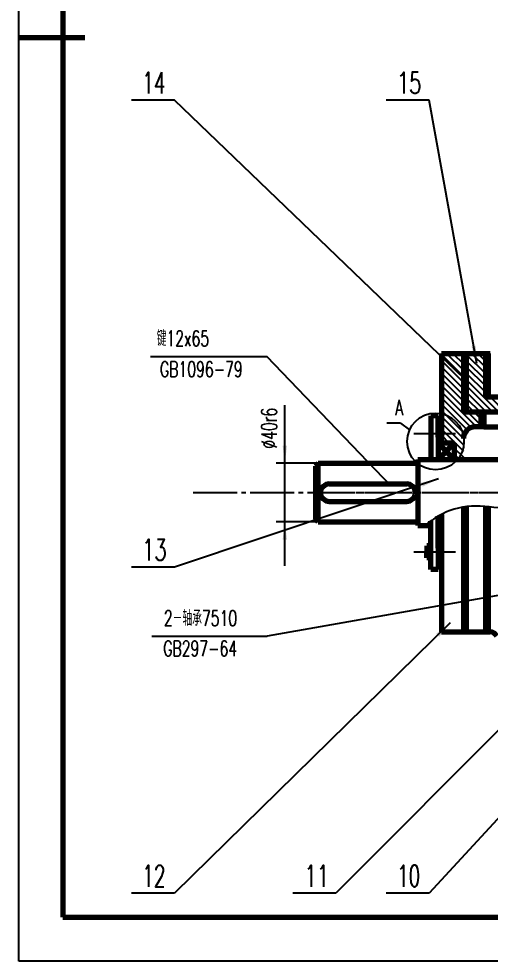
# Model space of a CAD drawing. Header units: millimetres. Extents: x -891 to 891, y -630 to 630.
# Drawn here: x -891 to -569, y -630 to 13 of the extents above; entities that cross this region are included whole.
import ezdxf

# ---------------------------------------------------------------- set-up
doc = ezdxf.new("R2010")
doc.units = ezdxf.units.MM
doc.linetypes.add('EB_DASHDOT', pattern=[39, 30, -3, 3, -3])
for name, color, linetype, lineweight in [('CAXA0', 7, 'Continuous', 70), ('CAXA1', 1, 'EB_DASHDOT', 25), ('CAXA3', 7, 'Continuous', 25), ('CAXA4', 3, 'Continuous', 25), ('CAXA5', 4, 'Continuous', 25)]:
    doc.layers.add(name, color=color, linetype=linetype, lineweight=lineweight)
doc.styles.add('UserTxtStyle1', font='txt', dxfattribs={"width": 0.667, "bigfont": 'gbcbig.shx'})
doc.styles.add('UserTxtStyle5', font='txt', dxfattribs={"width": 0.629288, "bigfont": 'gbcbig.shx'})
doc.styles.add('UserTxtStyle6', font='txt', dxfattribs={"width": 0.658905, "bigfont": 'gbcbig.shx'})
doc.styles.add('机械', font='txt', dxfattribs={"width": 0.667, "bigfont": 'gbcbig.shx'})
doc.styles.add('标准', font='SIMFANG.TTF', dxfattribs={"width": 0.667})
doc.dimstyles.new('标准', dxfattribs={"dimscale": 3, "dimtxt": 2.6, "dimasz": 4, "dimexe": 2, "dimexo": 0, "dimtad": 1, "dimdec": 1, "dimdsep": 46, "dimtxsty": '标准', "dimcen": 0, "dimdle": 6, "dimaunit": 1, "dimazin": 2, "dimtfac": 1, "dimtdec": 3, "dimtmove": 0, "dimatfit": 3, "dimfxl": 1, "dimtolj": 1, "dimtzin": 0, "dimarcsym": 0})

# ---------------------------------------------------------------- blocks, each defined once
blk = doc.blocks.new('CAXBLOCK32', base_point=(-583.75, -155.47))
at = {"layer": 'CAXA5', "color": 0, "linetype": 'Continuous', "lineweight": 25}
for p, q in [((-602.72, -216.11), (-587.72, -231.11)), ((-599.19, -215.39), (-587.72, -226.87)), ((-594.95, -215.39), (-587.72, -222.62)), ((-590.71, -215.39), (-587.72, -218.38)), ((-585.72, -216.14), (-572.72, -229.14)), ((-582.22, -215.39), (-572.72, -224.9)), ((-577.98, -215.39), (-572.72, -220.65)), ((-573.74, -215.39), (-572.72, -216.41)), ((-602.72, -220.35), (-587.72, -235.35)), ((-602.72, -224.59), (-587.72, -239.59)), ((-585.72, -220.38), (-572.72, -233.38)), ((-585.72, -224.62), (-572.72, -237.62)), ((-602.72, -228.84), (-587.72, -243.84)), ((-585.72, -228.87), (-572.72, -241.87)), ((-602.72, -233.08), (-587.72, -248.08)), ((-602.72, -237.32), (-587.72, -252.32)), ((-585.72, -233.11), (-563.44, -255.39)), ((-585.72, -237.35), (-567.68, -255.39)), ((-602.72, -241.57), (-578.77, -265.52)), ((-585.72, -241.59), (-571.92, -255.39)), ((-602.72, -245.81), (-582.51, -266.02)), ((-602.72, -250.05), (-585.14, -267.63)), ((-585.72, -245.84), (-576.16, -255.39)), ((-585.72, -250.08), (-580.41, -255.39)), ((-569.34, -245.25), (-559.19, -255.39)), ((-565.09, -245.25), (-554.95, -255.39)), ((-560.85, -245.25), (-550.71, -255.39)), ((-556.61, -245.25), (-546.47, -255.39)), ((-552.37, -245.25), (-542.22, -255.39)), ((-548.12, -245.25), (-537.98, -255.39)), ((-543.88, -245.25), (-533.74, -255.39)), ((-539.64, -245.25), (-529.5, -255.39)), ((-535.39, -245.25), (-525.25, -255.39)), ((-531.15, -245.25), (-521.01, -255.39)), ((-526.91, -245.25), (-517.13, -255.03)), ((-522.67, -245.25), (-515.19, -252.72)), ((-518.42, -245.25), (-511.13, -252.55)), ((-511.33, -248.1), (-506.89, -252.55)), ((-507.09, -248.1), (-502.64, -252.55)), ((-502.85, -248.1), (-498.4, -252.55)), ((-498.61, -248.1), (-494.16, -252.55)), ((-494.36, -248.1), (-489.92, -252.55)), ((-490.12, -248.1), (-485.55, -252.67)), ((-485.92, -248.06), (-478.58, -255.39)), ((-483.6, -246.14), (-474.34, -255.39)), ((-480.24, -245.25), (-470.1, -255.39)), ((-476, -245.25), (-465.86, -255.39)), ((-471.76, -245.25), (-461.61, -255.39)), ((-467.51, -245.25), (-457.37, -255.39)), ((-463.27, -245.25), (-453.13, -255.39)), ((-459.03, -245.25), (-448.89, -255.39)), ((-454.78, -245.25), (-444.64, -255.39)), ((-450.54, -245.25), (-440.4, -255.39)), ((-446.3, -245.25), (-436.16, -255.39)), ((-442.06, -245.25), (-431.92, -255.39)), ((-437.81, -245.25), (-421.45, -261.62)), ((-433.57, -245.25), (-421.45, -257.37)), ((-429.33, -245.25), (-421.45, -253.13)), ((-425.09, -245.25), (-421.45, -248.89)), ((-602.72, -254.29), (-586.94, -270.07)), ((-585.72, -254.32), (-584.65, -255.39)), ((-584.65, -255.39), (-575.79, -264.25)), ((-580.41, -255.39), (-575.79, -260.01)), ((-576.16, -255.39), (-575.79, -255.77)), ((-483.54, -254.68), (-482.83, -255.39)), ((-431.15, -256.16), (-422.45, -264.85)), ((-602.72, -258.54), (-587.72, -273.54)), ((-602.72, -262.78), (-587.72, -277.78)), ((-431.15, -260.4), (-426.7, -264.85)), ((-602.72, -267.02), (-587.72, -282.02)), ((-431.15, -264.64), (-430.94, -264.85)), ((-602.72, -271.26), (-597.36, -276.63)), ((-602.72, -275.51), (-601.6, -276.63)), ((-594.04, -279.94), (-587.72, -286.26)), ((-594.04, -284.18), (-590.33, -287.89))]:
    blk.add_line(p, q, dxfattribs=at)
blk = doc.blocks.new('*CAXBLOCK6162')
at = {"layer": 'CAXA0', "linetype": 'Continuous', "lineweight": 25, "transparency": 16777216}
for points in [[(-709.55, -290.39), (-708.05, -278.39), (-711.05, -278.39)], [(-709.55, -330.39), (-708.05, -342.39), (-711.05, -342.39)]]:
    blk.add_hatch(color=0, dxfattribs=at).paths.add_polyline_path(points, flags=0)
at = {"layer": 'CAXA0', "color": 0, "linetype": 'Continuous', "lineweight": 25, "transparency": 16777216}
for p, q in [((-709.55, -360.39), (-709.55, -250.81)), ((-618.72, -290.39), (-715.55, -290.39)), ((-618.72, -330.39), (-715.55, -330.39))]:
    blk.add_line(p, q, dxfattribs=at)
at = {"layer": 'CAXA0', "color": 0, "linetype": 'Continuous', "lineweight": 25, "transparency": 16777216, "insert": (-725.51, -280.39), "char_height": 10.5, "attachment_point": 1, "rotation": 90, "style": '机械'}
blk.add_mtext('{%%C}40r6', dxfattribs=at)
blk = doc.blocks.new('CAXBLOCK95', base_point=(-640.37, -583.6))
at = {"layer": 'CAXA0', "linetype": 'Continuous', "lineweight": 25}
blk.add_hatch(color=0, dxfattribs=at).paths.add_polyline_path([(-404.53, -359.19), (-413.75, -367), (-411.55, -369.04)], flags=0)
at = {"layer": 'CAXA0', "color": 0, "linetype": 'Continuous', "lineweight": 25}
for p, q in [((-404.53, -359.19), (-610.97, -583.6)), ((-610.97, -583.6), (-640.37, -583.6))]:
    blk.add_line(p, q, dxfattribs=at)
at = {"layer": 'CAXA0', "color": 0, "linetype": 'Continuous', "lineweight": 25, "insert": (-633.02, -564.49), "char_height": 14.7, "attachment_point": 1, "style": 'UserTxtStyle5'}
blk.add_mtext('10', dxfattribs=at)
blk = doc.blocks.new('CAXBLOCK94', base_point=(-404.53, -359.19))
at = {"layer": 'CAXA0', "color": 0, "linetype": 'ByBlock', "lineweight": -2}
blk.add_blockref('CAXBLOCK95', (-640.37, -583.6), dxfattribs=at)
blk = doc.blocks.new('CAXBLOCK97', base_point=(-704.1, -583.6))
at = {"layer": 'CAXA0', "linetype": 'Continuous', "lineweight": 25}
blk.add_hatch(color=0, dxfattribs=at).paths.add_polyline_path([(-428.64, -336.89), (-438.17, -344.32), (-436.05, -346.44)], flags=0)
at = {"layer": 'CAXA0', "color": 0, "linetype": 'Continuous', "lineweight": 25}
for p, q in [((-428.64, -336.89), (-674.7, -583.6)), ((-674.7, -583.6), (-704.1, -583.6))]:
    blk.add_line(p, q, dxfattribs=at)
at = {"layer": 'CAXA0', "color": 0, "linetype": 'Continuous', "lineweight": 25, "insert": (-696.14, -564.49), "char_height": 14.7, "attachment_point": 1, "style": 'UserTxtStyle1'}
blk.add_mtext('11', dxfattribs=at)
blk = doc.blocks.new('CAXBLOCK96', base_point=(-428.64, -336.89))
at = {"layer": 'CAXA0', "color": 0, "linetype": 'ByBlock', "lineweight": -2}
blk.add_blockref('CAXBLOCK97', (-704.1, -583.6), dxfattribs=at)
blk = doc.blocks.new('CAXBLOCK99', base_point=(-814.17, -583.6))
at = {"layer": 'CAXA0', "linetype": 'Continuous', "lineweight": 25}
blk.add_hatch(color=0, dxfattribs=at).paths.add_polyline_path([(-596.65, -399.26), (-606.27, -406.59), (-604.17, -408.73)], flags=0)
at = {"layer": 'CAXA0', "color": 0, "linetype": 'Continuous', "lineweight": 25}
for p, q in [((-596.65, -399.26), (-784.77, -583.6)), ((-784.77, -583.6), (-814.17, -583.6))]:
    blk.add_line(p, q, dxfattribs=at)
at = {"layer": 'CAXA0', "color": 0, "linetype": 'Continuous', "lineweight": 25, "insert": (-806.82, -564.49), "char_height": 14.7, "attachment_point": 1, "style": 'UserTxtStyle5'}
blk.add_mtext('12', dxfattribs=at)
blk = doc.blocks.new('CAXBLOCK98', base_point=(-596.65, -399.26))
at = {"layer": 'CAXA0', "color": 0, "linetype": 'ByBlock', "lineweight": -2}
blk.add_blockref('CAXBLOCK99', (-814.17, -583.6), dxfattribs=at)
blk = doc.blocks.new('CAXBLOCK101', base_point=(-814.17, -361.19))
at = {"layer": 'CAXA0', "linetype": 'Continuous', "lineweight": 25}
blk.add_hatch(color=0, dxfattribs=at).paths.add_polyline_path([(-604.65, -301.08), (-616.51, -303.46), (-615.56, -306.3)], flags=0)
at = {"layer": 'CAXA0', "color": 0, "linetype": 'Continuous', "lineweight": 25}
for p, q in [((-604.65, -301.08), (-784.77, -361.19)), ((-784.77, -361.19), (-814.17, -361.19))]:
    blk.add_line(p, q, dxfattribs=at)
at = {"layer": 'CAXA0', "color": 0, "linetype": 'Continuous', "lineweight": 25, "insert": (-806.82, -342.08), "char_height": 14.7, "attachment_point": 1, "style": 'UserTxtStyle6'}
blk.add_mtext('13', dxfattribs=at)
blk = doc.blocks.new('CAXBLOCK100', base_point=(-604.65, -301.08))
at = {"layer": 'CAXA0', "color": 0, "linetype": 'ByBlock', "lineweight": -2}
blk.add_blockref('CAXBLOCK101', (-814.17, -361.19), dxfattribs=at)
blk = doc.blocks.new('CAXBLOCK103', base_point=(-814.17, -42.61))
at = {"layer": 'CAXA0', "linetype": 'Continuous', "lineweight": 25}
blk.add_hatch(color=0, dxfattribs=at).paths.add_polyline_path([(-586.64, -232.96), (-594.26, -223.56), (-596.34, -225.72)], flags=0)
at = {"layer": 'CAXA0', "color": 0, "linetype": 'Continuous', "lineweight": 25}
for p, q in [((-784.77, -42.61), (-814.17, -42.61)), ((-586.64, -232.96), (-784.77, -42.61))]:
    blk.add_line(p, q, dxfattribs=at)
at = {"layer": 'CAXA0', "color": 0, "linetype": 'Continuous', "lineweight": 25, "insert": (-806.82, -23.5), "char_height": 14.7, "attachment_point": 1, "style": 'UserTxtStyle5'}
blk.add_mtext('14', dxfattribs=at)
blk = doc.blocks.new('CAXBLOCK102', base_point=(-586.64, -232.96))
at = {"layer": 'CAXA0', "color": 0, "linetype": 'ByBlock', "lineweight": -2}
blk.add_blockref('CAXBLOCK103', (-814.17, -42.61), dxfattribs=at)
blk = doc.blocks.new('CAXBLOCK105', base_point=(-640.37, -42.61))
at = {"layer": 'CAXA0', "linetype": 'Continuous', "lineweight": 25}
blk.add_hatch(color=0, dxfattribs=at).paths.add_polyline_path([(-578.63, -222.23), (-579.28, -210.15), (-582.24, -210.68)], flags=0)
at = {"layer": 'CAXA0', "color": 0, "linetype": 'Continuous', "lineweight": 25}
for p, q in [((-610.97, -42.61), (-640.37, -42.61)), ((-578.63, -222.23), (-610.97, -42.61))]:
    blk.add_line(p, q, dxfattribs=at)
at = {"layer": 'CAXA0', "color": 0, "linetype": 'Continuous', "lineweight": 25, "insert": (-633.02, -23.5), "char_height": 14.7, "attachment_point": 1, "style": 'UserTxtStyle6'}
blk.add_mtext('15', dxfattribs=at)
blk = doc.blocks.new('CAXBLOCK104', base_point=(-578.63, -222.23))
at = {"layer": 'CAXA0', "color": 0, "linetype": 'ByBlock', "lineweight": -2}
blk.add_blockref('CAXBLOCK105', (-640.37, -42.61), dxfattribs=at)
blk = doc.blocks.new('CAXBLOCK114', base_point=(861, -600))
at = {"layer": 'CAXA0', "color": 0, "linetype": 'Continuous', "lineweight": 25}
for p, q in [((-891, -630), (-891, 630)), ((891, -630), (-891, -630))]:
    blk.add_line(p, q, dxfattribs=at)
at = {"layer": 'CAXA0', "color": 0, "linetype": 'Continuous', "lineweight": 70}
for p, q in [((-861, 600), (-861, -600)), ((-891, 0), (-846, 0)), ((-861, -600), (861, -600))]:
    blk.add_line(p, q, dxfattribs=at)

msp = doc.modelspace()

# ---------------------------------------------------------------- linework, layer by layer
at = {"layer": 'CAXA0'}
for p, q in [((-602.72, -215.39), (-602.72, -276.63)), ((-602.72, -215.39), (-569.47, -215.39)), ((-587.72, -215.39), (-587.72, -255.39)), ((-585.72, -215.39), (-585.72, -255.39)), ((-572.72, -215.39), (-572.72, -245.25)), ((-570.72, -215.39), (-570.72, -245.25)), ((-517.17, -245.25), (-572.72, -245.25)), ((-517.17, -255.39), (-587.72, -255.39)), ((-575.79, -255.39), (-575.79, -265.52)), ((-573.71, -255.39), (-573.71, -265.52)), ((-604.99, -257.9), (-609.99, -257.9)), ((-609.99, -257.9), (-609.99, -287.89)), ((-604.99, -272.55), (-604.99, -257.9)), ((-573.71, -265.52), (-579.72, -265.52)), ((-573.71, -265.52), (-563.22, -265.52)), ((-604.99, -272.55), (-604.99, -287.89)), ((-594.04, -276.63), (-604.99, -276.63)), ((-594.04, -276.63), (-604.99, -287.89)), ((-604.99, -276.63), (-594.04, -287.89)), ((-594.04, -276.63), (-594.04, -287.89)), ((-618.72, -287.89), (-618.72, -332.89)), ((-618.72, -287.89), (-558.72, -287.89)), ((-686.72, -290.39), (-688.72, -292.39)), ((-688.72, -292.39), (-688.72, -328.39)), ((-686.72, -290.39), (-618.72, -290.39)), ((-686.72, -330.39), (-686.72, -290.39)), ((-679.22, -304.39), (-626.39, -304.39)), ((-679.22, -316.39), (-626.39, -316.39)), ((-587.72, -320.23), (-587.72, -405.39)), ((-585.72, -319.97), (-585.72, -405.39)), ((-572.72, -319.87), (-572.72, -405.39)), ((-570.72, -320.03), (-570.72, -405.39)), ((-604.99, -348.24), (-604.99, -326.52)), ((-602.72, -325.26), (-602.72, -405.39)), ((-686.72, -330.39), (-688.72, -328.39)), ((-686.72, -330.39), (-618.72, -330.39)), ((-618.72, -332.89), (-609.99, -332.89)), ((-609.99, -362.88), (-609.99, -329.79)), ((-612.72, -346.61), (-612.72, -350.87)), ((-609.99, -346.61), (-612.72, -346.61)), ((-602.72, -344.16), (-604.99, -344.16)), ((-612.72, -349.33), (-609.99, -349.33)), ((-612.72, -354.88), (-612.72, -350.62)), ((-612.72, -352.17), (-609.99, -352.17)), ((-604.99, -348.24), (-604.99, -362.88)), ((-609.99, -354.88), (-612.72, -354.88)), ((-604.99, -362.88), (-609.99, -362.88)), ((-602.72, -405.39), (-569.47, -405.39))]:
    msp.add_line(p, q, dxfattribs=at)
at = {"layer": 'CAXA0', "linetype": 'EB_DASHDOT', "lineweight": 25}
msp.add_line((-691.72, -310.39), (-523.72, -310.39), dxfattribs=at)
at = {"layer": 'CAXA0', "linetype": 'Continuous', "lineweight": 25}
msp.add_circle((-606.74, -275.48), 19.37, dxfattribs=at)
at = {"layer": 'CAXA0'}
for centre, radius, start, end in [((-579.72, -273.52), 8, 90, 180), ((-679.22, -310.39), 6, 90, 180), ((-626.39, -310.39), 6, 0, 90), ((-679.22, -310.39), 6, 180, 270), ((-626.39, -310.39), 6, 270, 360), ((-569.47, -410.39), 5, 25.57962, 90)]:
    msp.add_arc(centre, radius, start, end, dxfattribs=at)
at = {"layer": 'CAXA1'}
for p, q in [((-621.62, -270.04), (-593.21, -270.04)), ((-772.11, -310.39), (-13.83, -310.39)), ((-621.62, -350.75), (-593.21, -350.75))]:
    msp.add_line(p, q, dxfattribs=at)
at = {"layer": 'CAXA3'}
msp.add_open_spline([(-263.9, -560.39), (-258.89, -537.17), (-255.79, -476.36), (-324.97, -471.58), (-348.9, -420.43), (-424.94, -455.24), (-395.69, -386.45), (-456.89, -384.64), (-474.32, -321.56), (-540.71, -327.38), (-586.39, -314.91), (-607.91, -327.86), (-614.02, -332.89)], degree=3, knots=[0, 0, 0, 0, 72.553118, 140.8706, 165.55123, 229.280578, 264.977376, 303.614003, 364.155868, 428.86378, 479.58247, 502.965419, 502.965419, 502.965419, 502.965419], dxfattribs=at)
at = {"layer": 'CAXA4'}
for p, q in [((-801.24, -217.42), (-721.82, -217.42)), ((-636.99, -305.93), (-721.82, -217.42)), ((-630.71, -262.98), (-639.89, -262.98)), ((-630.71, -262.98), (-624.46, -267.65)), ((-450.33, -360.61), (-721.68, -408.28)), ((-800.19, -408.28), (-721.68, -408.28))]:
    msp.add_line(p, q, dxfattribs=at)

# ---------------------------------------------------------------- block references
at = {"layer": 'CAXA0', "linetype": 'Continuous', "lineweight": 70}
msp.add_blockref('CAXBLOCK114', (861, -600), dxfattribs=at)
at = {"layer": 'CAXA0'}
for name, p in [('CAXBLOCK102', (-586.64, -232.96)), ('CAXBLOCK104', (-578.63, -222.23)), ('CAXBLOCK100', (-604.65, -301.08)), ('CAXBLOCK96', (-428.64, -336.89)), ('CAXBLOCK94', (-404.53, -359.19)), ('CAXBLOCK98', (-596.65, -399.26))]:
    msp.add_blockref(name, p, dxfattribs=at)
at = {"layer": 'CAXA5'}
msp.add_blockref('CAXBLOCK32', (-583.75, -155.47), dxfattribs=at)

# ---------------------------------------------------------------- texts
at = {"layer": 'CAXA4', "linetype": 'Continuous', "lineweight": 25, "char_height": 10.5, "attachment_point": 1}
for s, insert, style in [('键12x65', (-796.96, -199.9), '机械'), ('GB1096-79', (-794.71, -220.94), '机械'), ('A', (-634.2, -247.1), 'UserTxtStyle1'), ('2－轴承7510', (-792.05, -390.8), '机械'), ('GB297-64', (-792.48, -411.44), '机械')]:
    msp.add_mtext(s, dxfattribs=dict(at, insert=insert, style=style))

# ---------------------------------------------------------------- dimensions: what is measured, and where the dimension line sits
at = {"layer": 'CAXA4'}
dim = msp.add_linear_dim(base=(-709.55, -265.6), p1=(-618.72, -330.39), p2=(-618.72, -290.39), angle=90, text='\\fFangSong_GB2312;φ40r6', dimstyle='标准', dxfattribs=at)
dim.commit()
dim.dimension.update_dxf_attribs({"geometry": '*CAXBLOCK6162', "text_midpoint": (-716.77, -262.53)})

doc.saveas('drawing.dxf')
